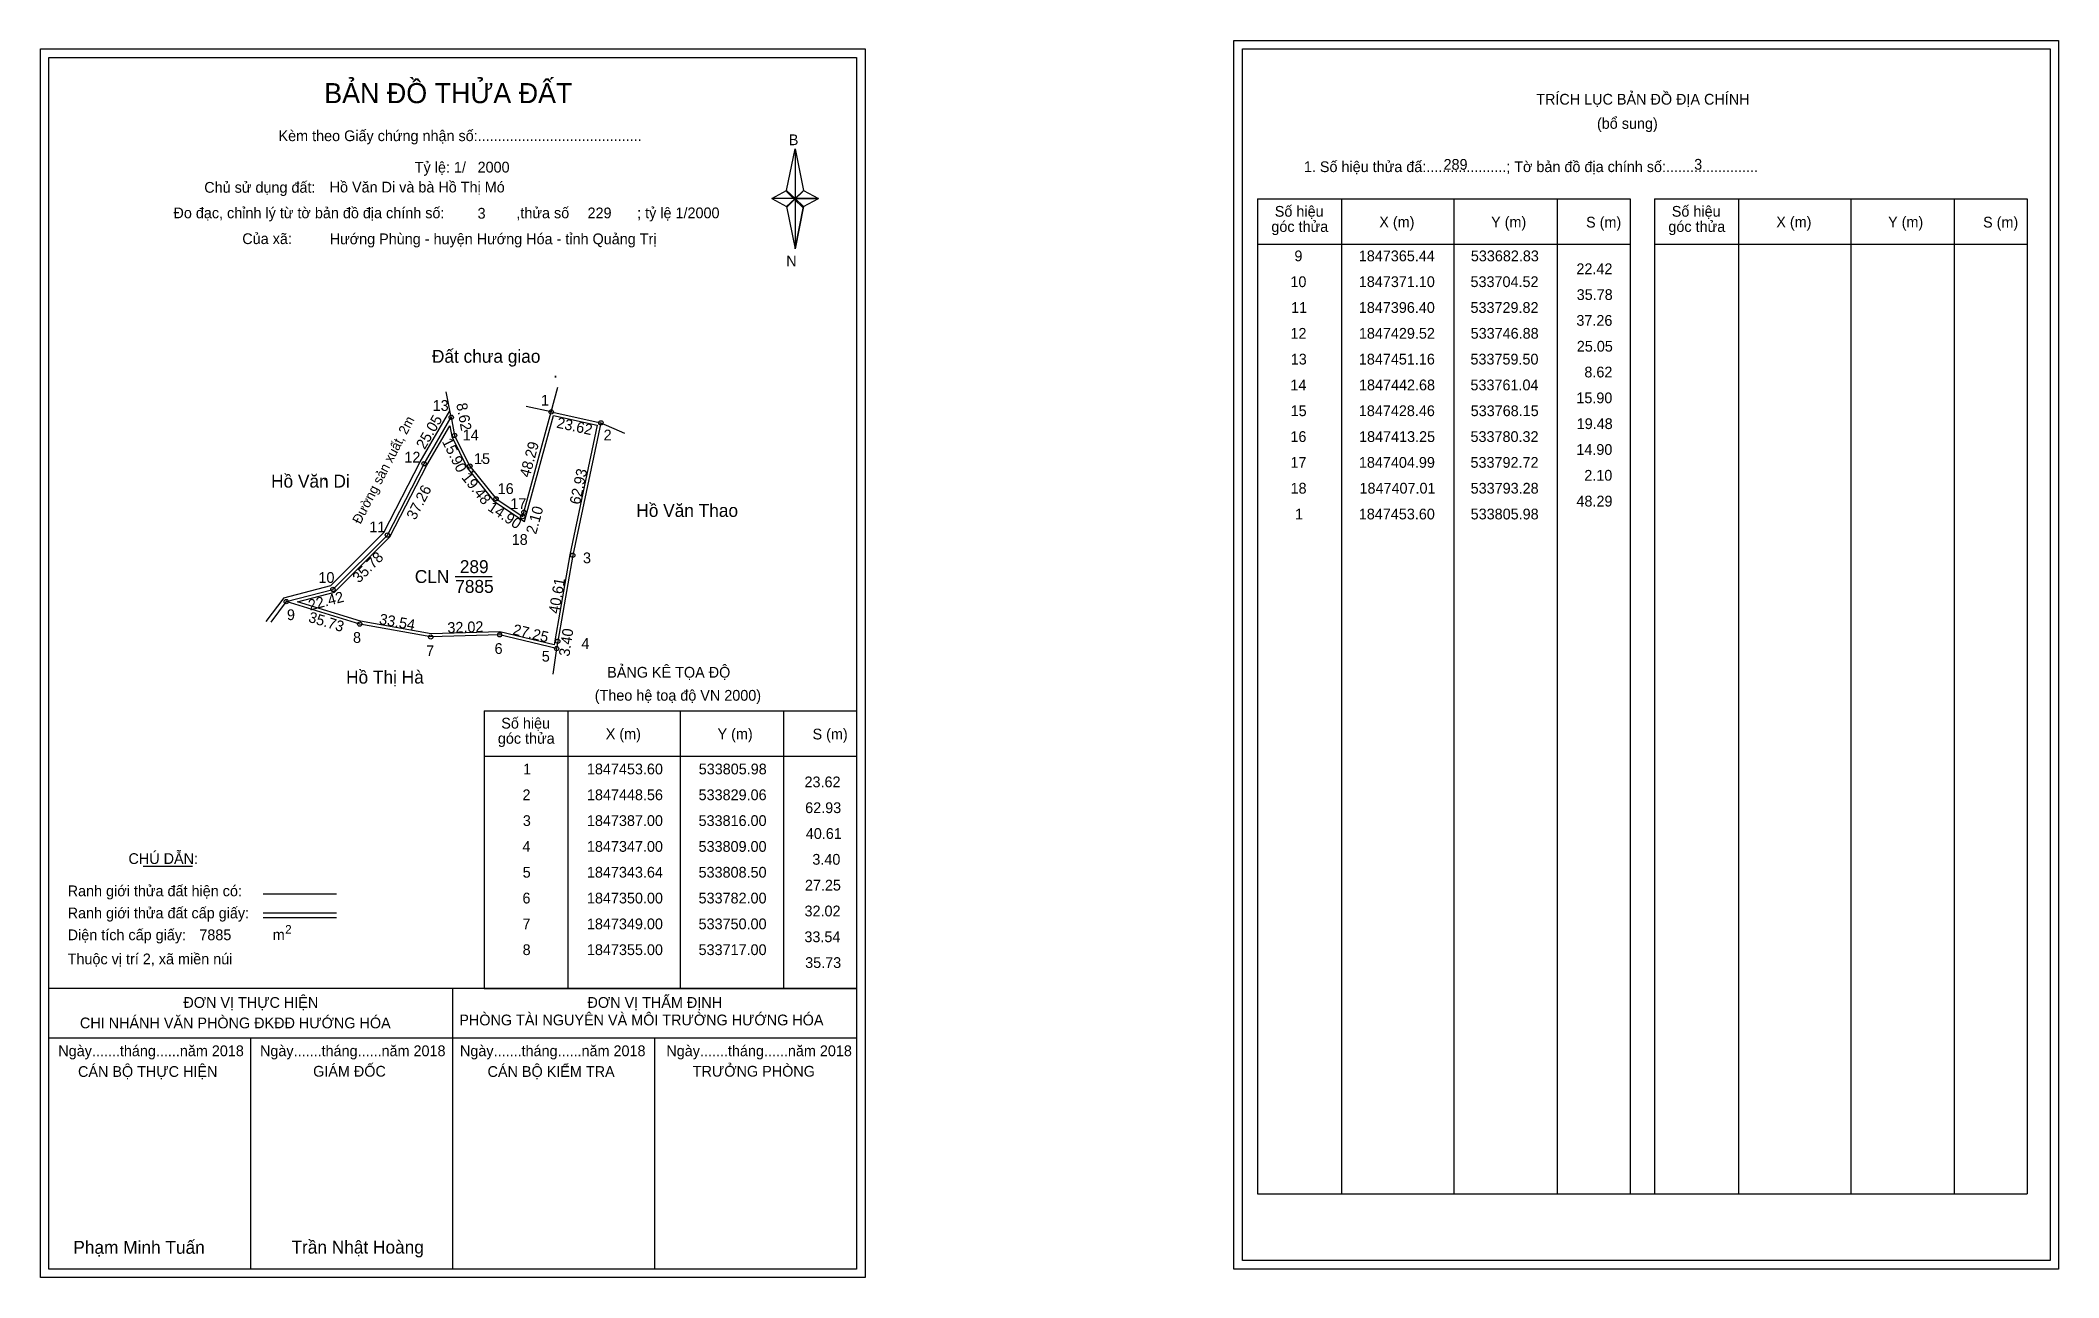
# Model space of a CAD drawing. Extents: x 533569 to 534507, y 1847051 to 1847626.
import ezdxf

# ---------------------------------------------------------------- set-up
doc = ezdxf.new("R2010")
doc.units = 0
for name, color, linetype in [('Level 1', 7, 'Continuous'), ('Level 10', 7, 'Continuous'), ('Level 11', 7, 'Continuous'), ('Level 13', 7, 'Continuous'), ('Level 2', 7, 'Continuous'), ('Level 27', 7, 'Continuous'), ('Level 3', 7, 'Continuous'), ('Level 36', 7, 'Continuous'), ('Level 49', 7, 'Continuous'), ('Level 53', 7, 'Continuous'), ('Level 55', 7, 'Continuous'), ('Level 6', 7, 'Continuous'), ('Level 60', 7, 'Continuous'), ('Level 63', 7, 'Continuous'), ('Level 9', 7, 'Continuous')]:
    doc.layers.add(name, color=color, linetype=linetype)

msp = doc.modelspace()

# ---------------------------------------------------------------- linework, layer by layer
at = {"layer": 'Level 1'}
for p, q in [((534127.18, 1847622.35), (534127.18, 1847622.35)), ((533572.54, 1847618.35), (533572.54, 1847618.35)), ((533915.38, 1847556.58), (533919.32, 1847575.86)), ((533919.32, 1847575.86), (533919.32, 1847552.81)), ((533919.32, 1847575.86), (533923.25, 1847556.58)), ((533908.49, 1847552.81), (533915.38, 1847556.58)), ((533915.38, 1847556.58), (533919.32, 1847552.81)), ((533923.25, 1847556.58), (533919.32, 1847552.81)), ((533919.02, 1847552.38), (533915.38, 1847556.14)), ((533919.32, 1847552.81), (533915.38, 1847549.13)), ((533919.02, 1847552.38), (533915.38, 1847548.69)), ((533915.38, 1847548.69), (533919.02, 1847552.38)), ((533915.38, 1847549.13), (533919.32, 1847529.41)), ((533922.96, 1847556.14), (533919.02, 1847552.38)), ((533919.02, 1847552.38), (533922.96, 1847556.14)), ((533922.96, 1847548.69), (533919.02, 1847552.38)), ((533919.32, 1847552.81), (533919.32, 1847529.41)), ((533919.32, 1847552.81), (533930.14, 1847552.81)), ((533919.32, 1847552.81), (533923.25, 1847549.13)), ((533923.25, 1847549.13), (533919.32, 1847529.41)), ((533923.25, 1847549.13), (533930.14, 1847552.81)), ((534134.25, 1847552.64), (534307.45, 1847552.64)), ((534173.43, 1847090.11), (534173.43, 1847552.64)), ((534225.57, 1847090.11), (534225.57, 1847552.64)), ((534273.52, 1847552.64), (534273.52, 1847090.11)), ((534307.45, 1847552.64), (534307.45, 1847090.11)), ((534318.76, 1847552.64), (534491.97, 1847552.64)), ((534357.94, 1847090.11), (534357.94, 1847552.64)), ((534410.09, 1847090.11), (534410.09, 1847552.64)), ((534458.03, 1847552.64), (534458.03, 1847090.11)), ((534491.97, 1847552.64), (534491.97, 1847090.11)), ((534134.25, 1847531.58), (534307.45, 1847531.58)), ((534318.76, 1847531.58), (534491.97, 1847531.58)), ((533774.73, 1847314.69), (533947.93, 1847314.69)), ((533813.91, 1847185.64), (533813.91, 1847314.69)), ((533866.05, 1847185.64), (533866.05, 1847314.69)), ((533913.99, 1847314.69), (533913.99, 1847185.64)), ((533774.73, 1847293.64), (533947.93, 1847293.64)), ((533616.37, 1847242.48), (533639.18, 1847242.48)), ((533672.1, 1847229.67), (533706.13, 1847229.67)), ((533672.1, 1847220.77), (533706.13, 1847220.77)), ((533672.1, 1847218.58), (533706.13, 1847218.58)), ((533786.19, 1847185.64), (533572.53, 1847185.64)), ((533947.93, 1847185.64), (533738.25, 1847185.64)), ((533760.23, 1847055.2), (533760.23, 1847185.64)), ((533774.73, 1847185.64), (533947.93, 1847185.64)), ((533947.93, 1847162.54), (533572.53, 1847162.54)), ((533666.38, 1847055.2), (533666.38, 1847162.54)), ((533854.08, 1847055.2), (533854.08, 1847162.54)), ((534134.25, 1847090.11), (534491.97, 1847090.11)), ((533947.93, 1847055.2), (533947.93, 1847055.2)), ((534502.58, 1847059.2), (534502.58, 1847059.2))]:
    msp.add_line(p, q, dxfattribs=at)
for points in [[(533915.38, 1847556.58), (533919.32, 1847575.86), (533919.32, 1847552.81)], [(533919.32, 1847552.81), (533923.25, 1847556.58), (533930.14, 1847552.81)], [(533908.49, 1847552.81), (533915.38, 1847549.13), (533919.32, 1847552.81)], [(533919.32, 1847552.81), (533919.32, 1847529.41), (533923.25, 1847549.13)]]:
    msp.add_lwpolyline(points, close=True, dxfattribs=at)
at = {"layer": 'Level 10'}
for p, q in [((533745.12, 1847430.48), (533758.91, 1847454.11)), ((533768.15, 1847428.46), (533761.04, 1847442.68)), ((533728.18, 1847397.6), (533745.12, 1847430.48)), ((533729.82, 1847396.4), (533746.88, 1847429.52)), ((533703.48, 1847372.9), (533728.18, 1847397.6)), ((533703.48, 1847372.9), (533728.18, 1847397.6)), ((533704.52, 1847371.1), (533729.82, 1847396.4)), ((533681.65, 1847367.21), (533703.48, 1847372.9)), ((533681.65, 1847367.21), (533673.38, 1847356.17)), ((533808.5, 1847343.64), (533782, 1847350))]:
    msp.add_line(p, q, dxfattribs=at)
for points in [[(533793.28, 1847407.01), (533805.98, 1847453.6), (533829.06, 1847448.56), (533816, 1847387), (533809, 1847347), (533808.5, 1847343.64), (533782, 1847350), (533750, 1847349), (533717, 1847355), (533682.83, 1847365.44), (533704.52, 1847371.1), (533729.82, 1847396.4), (533746.88, 1847429.52), (533759.5, 1847451.16), (533761.04, 1847442.68), (533768.15, 1847428.46), (533780.32, 1847413.25), (533792.72, 1847404.99)], [(533794.63, 1847406.64), (533806.98, 1847451.95), (533827.4, 1847447.49), (533814.63, 1847387.27), (533807.62, 1847347.22), (533807.34, 1847345.36), (533782.14, 1847351.41), (533750.1, 1847350.4), (533717.33, 1847356.36), (533687.97, 1847365.33), (533705.24, 1847369.84), (533730.96, 1847395.56), (533748.11, 1847428.85), (533758.8, 1847447.18), (533759.7, 1847442.23), (533766.96, 1847427.7), (533779.36, 1847412.21), (533793.55, 1847402.75)]]:
    msp.add_lwpolyline(points, close=True, dxfattribs=at)
at = {"layer": 'Level 11'}
for centre in [(533805.98, 1847453.6), (533759.5, 1847451.16), (533829.06, 1847448.56), (533761.04, 1847442.68), (533746.88, 1847429.52), (533768.15, 1847428.46), (533780.32, 1847413.25), (533793.28, 1847407.01), (533793.28, 1847407.01), (533729.82, 1847396.4), (533792.72, 1847404.99), (533816, 1847387), (533704.52, 1847371.1), (533682.83, 1847365.44), (533717, 1847355), (533782, 1847350), (533750, 1847349), (533808.5, 1847343.64), (533809, 1847347)]:
    msp.add_circle(centre, 1, dxfattribs=at)
at = {"layer": 'Level 27'}
for p, q in [((533759.5, 1847451.16), (533757.15, 1847462.93)), ((533805.98, 1847453.6), (533809.06, 1847465.2)), ((533805.98, 1847453.6), (533794.25, 1847456.15)), ((533829.06, 1847448.56), (533840.08, 1847443.82)), ((533682.83, 1847365.44), (533675.63, 1847355.84)), ((533808.5, 1847343.64), (533806.74, 1847331.77))]:
    msp.add_line(p, q, dxfattribs=at)
at = {"layer": 'Level 3'}
for p, q in [((534134.25, 1847552.64), (534134.25, 1847090.11)), ((534318.76, 1847552.64), (534318.76, 1847090.11)), ((533774.73, 1847314.69), (533774.73, 1847185.64))]:
    msp.add_line(p, q, dxfattribs=at)
at = {"layer": 'Level 63'}
for points in [[(533568.53, 1847622.35), (533951.93, 1847622.35), (533951.93, 1847051.2), (533568.53, 1847051.2)], [(534123.19, 1847626.35), (534506.59, 1847626.35), (534506.59, 1847055.2), (534123.19, 1847055.2)], [(534127.19, 1847622.35), (534502.59, 1847622.35), (534502.59, 1847059.2), (534127.19, 1847059.2)], [(533572.53, 1847618.35), (533947.93, 1847618.35), (533947.93, 1847055.2), (533572.53, 1847055.2)]]:
    msp.add_lwpolyline(points, close=True, dxfattribs=at)
at = {"layer": 'Level 9'}
msp.add_line((533761.36, 1847377.11), (533778.52, 1847377.11), dxfattribs=at)

# ---------------------------------------------------------------- texts
at = {"layer": 'Level 1'}
for s, height, p in [('BẢN ĐỒ THỬA ĐẤT', 9.3313, (533700.47, 1847597.16)), ('TRÍCH LỤC BẢN ĐỒ ĐỊA CHÍNH', 5, (534263.77, 1847596.47)), ('Kèm theo Giấy chứng nhận số:.........................................', 5, (533679.23, 1847579.5)), ('(bổ sung)', 5, (534292.02, 1847585.23)), ('B', 5, (533916.4, 1847577.62)), ('1. Số hiệu thửa đấ:....................; Tờ bản đồ địa chính số:.......................', 5, (534155.8, 1847565.11)), ('Chủ sử dụng đất:', 5, (533644.71, 1847555.51)), ('Đo đạc, chỉnh lý từ tờ bản đồ địa chính số:                  ,thửa số                 ; tỷ lệ 1/2000', 5, (533630.4, 1847543.65)), ('Số hiệu', 5, (534142.28, 1847544.37)), ('Số hiệu', 5, (534326.8, 1847544.37)), ('góc thửa', 5, (534140.69, 1847537.31)), ('X (m)', 5, (534190.84, 1847539.42)), ('Y (m)', 5, (534242.8, 1847539.42)), ('S (m)', 5, (534286.95, 1847539.32)), ('góc thửa', 5, (534325.21, 1847537.31)), ('X (m)', 5, (534375.36, 1847539.42)), ('Y (m)', 5, (534427.31, 1847539.42)), ('S (m)', 5, (534471.47, 1847539.32)), ('Của xã:', 5, (533662.39, 1847531.65)), ('N', 5, (533915.2, 1847521.28)), ('BẢNG KÊ TỌA ĐỘ', 5, (533831.99, 1847330.1)), ('(Theo hệ toạ độ VN 2000)', 5, (533826.19, 1847319.38)), ('góc thửa', 5, (533781.17, 1847299.37)), ('Số hiệu', 5, (533782.76, 1847306.43)), ('X (m)', 5, (533831.32, 1847301.48)), ('Y (m)', 5, (533883.27, 1847301.48)), ('S (m)', 5, (533927.43, 1847301.38)), ('CHÚ DẪN:', 5, (533609.49, 1847243.49)), ('Ranh giới thửa đất hiện có:', 5, (533581.23, 1847228.49)), ('Ranh giới thửa đất cấp giấy:', 5, (533581.23, 1847218.21)), ('Diện tích cấp giấy:', 5, (533581.23, 1847208.05)), ('m', 5, (533676.54, 1847208.09)), ('2', 4, (533682.34, 1847211.11)), ('Thuộc vị trí 2, xã miền núi', 5, (533581.23, 1847196.85)), ('ĐƠN VỊ THỰC HIỆN', 5, (533635, 1847176.61)), ('ĐƠN VỊ THẨM ĐỊNH', 5, (533822.81, 1847176.61)), ('CHI NHÁNH VĂN PHÒNG ĐKĐĐ HƯỚNG HÓA', 5, (533586.92, 1847167.09)), ('PHÒNG TÀI NGUYÊN VÀ MÔI TRƯỜNG HƯỚNG HÓA', 5, (533763.26, 1847168.47)), ('Ngày.......tháng......năm 2018', 5, (533576.87, 1847154.14)), ('Ngày.......tháng......năm 2018', 5, (533670.61, 1847154.14)), ('Ngày.......tháng......năm 2018', 5, (533763.56, 1847154.14)), ('Ngày.......tháng......năm 2018', 5, (533859.48, 1847154.14)), ('CÁN BỘ THỰC HIỆN', 5, (533586.03, 1847144.51)), ('GIÁM ĐỐC', 5, (533695.3, 1847144.63)), ('CÁN BỘ KIỂM TRA', 5, (533776.38, 1847144.51)), ('TRƯỞNG PHÒNG', 5, (533871.76, 1847144.63)), ('Phạm Minh Tuấn', 6, (533583.85, 1847062.28)), ('Trần Nhật Hoàng', 6, (533685.24, 1847062.38))]:
    msp.add_text(s, height=height, dxfattribs=at).set_placement(p)
at = {"layer": 'Level 11'}
msp.add_text('Tỷ lệ: 1/', height=5, dxfattribs=at).set_placement((533742.55, 1847564.87))
at = {"layer": 'Level 13'}
for s, p in [('CLN', (533742.57, 1847374.11)), ('289', (533763.48, 1847378.71)), ('7885', (533761.36, 1847369.51))]:
    msp.add_text(s, height=6, dxfattribs=at).set_placement(p)
at = {"layer": 'Level 2'}
msp.add_text('Đường sản xuất, 2m', height=4.5, rotation=62.74217, dxfattribs=at).set_placement((533717.29, 1847401.14))
at = {"layer": 'Level 36'}
for s, p in [('.', (533806.84, 1847469.57)), ('.', (533768.23, 1847425.35)), ('.', (533772.68, 1847430.46)), ('Hồ Văn Di', (533675.77, 1847418.45)), ('.', (533699.86, 1847421.87))]:
    msp.add_text(s, height=6, dxfattribs=at).set_placement(p)
at = {"layer": 'Level 49'}
for s, rotation, p in [('8.62', 280.29295, (533761.82, 1847457.37)), ('25.05', 59.75015, (533747.16, 1847435.85)), ('23.62', 347.68164, (533808.14, 1847446.37)), ('15.90', 296.56505, (533755.03, 1847439.93)), ('48.29', 74.75217, (533795.94, 1847422.86)), ('62.93', 78.02225, (533819.3, 1847410.28)), ('37.26', 62.74716, (533742.83, 1847403.05)), ('19.48', 308.6644, (533764.02, 1847423.06)), ('14.90', 326.33126, (533776.05, 1847408.16)), ('2.10', 74.50515, (533798.92, 1847396.47)), ('35.78', 45, (533716.59, 1847373.78)), ('22.42', 14.62518, (533693.8, 1847361.26)), ('40.61', 80.07375, (533809.57, 1847359.54)), ('35.73', 343.01045, (533692.73, 1847356.13)), ('33.54', 349.69515, (533725.74, 1847355.04)), ('32.02', 1.78991, (533757.8, 1847350.84)), ('27.25', 346.50427, (533787.78, 1847350.26)), ('3.40', 81.53595, (533814.39, 1847339.71))]:
    msp.add_text(s, height=5, rotation=rotation, dxfattribs=at).set_placement(p)
at = {"layer": 'Level 53'}
for s, p in [('9', (534151.4, 1847523.66)), ('1847365.44', (534181.33, 1847523.66)), ('533682.83', (534233.4, 1847523.66)), ('22.42', (534282.47, 1847517.66)), ('10', (534149.53, 1847511.66)), ('1847371.10', (534181.33, 1847511.66)), ('533704.52', (534233.24, 1847511.66)), ('35.78', (534282.59, 1847505.66)), ('11', (534149.85, 1847499.66)), ('1847396.40', (534181.33, 1847499.66)), ('533729.82', (534233.24, 1847499.66)), ('12', (534149.55, 1847487.66)), ('1847429.52', (534181.36, 1847487.66)), ('533746.88', (534233.3, 1847487.66)), ('37.26', (534282.45, 1847493.66)), ('25.05', (534282.65, 1847481.66)), ('13', (534149.7, 1847475.66)), ('1847451.16', (534181.34, 1847475.66)), ('533759.50', (534233.22, 1847475.66)), ('8.62', (534286.17, 1847469.66)), ('14', (534149.52, 1847463.66)), ('1847442.68', (534181.41, 1847463.66)), ('533761.04', (534233.22, 1847463.66)), ('15', (534149.64, 1847451.66)), ('1847428.46', (534181.34, 1847451.66)), ('533768.15', (534233.33, 1847451.66)), ('15.90', (534282.43, 1847457.66)), ('16', (534149.54, 1847439.66)), ('1847413.25', (534181.45, 1847439.66)), ('533780.32', (534233.24, 1847439.66)), ('19.48', (534282.59, 1847445.66)), ('14.90', (534282.43, 1847433.66)), ('17', (534149.56, 1847427.66)), ('1847404.99', (534181.36, 1847427.66)), ('533792.72', (534233.24, 1847427.66)), ('2.10', (534286.12, 1847421.66)), ('18', (534149.6, 1847415.66)), ('1847407.01', (534181.65, 1847415.66)), ('533793.28', (534233.3, 1847415.66)), ('1', (534151.69, 1847403.66)), ('1847453.60', (534181.33, 1847403.66)), ('533805.98', (534233.3, 1847403.66)), ('48.29', (534282.48, 1847409.66)), ('1', (533792.92, 1847285.14)), ('1847453.60', (533822.56, 1847285.14)), ('533805.98', (533874.53, 1847285.14)), ('2', (533792.62, 1847273.14)), ('1847448.56', (533822.57, 1847273.14)), ('533829.06', (533874.46, 1847273.14)), ('23.62', (533923.7, 1847279.14)), ('3', (533792.78, 1847261.14)), ('1847387.00', (533822.56, 1847261.14)), ('533816.00', (533874.45, 1847261.14)), ('62.93', (533924.01, 1847267.14)), ('40.61', (533924.3, 1847255.14)), ('4', (533792.6, 1847249.14)), ('1847347.00', (533822.56, 1847249.14)), ('533809.00', (533874.45, 1847249.14)), ('3.40', (533927.35, 1847243.14)), ('5', (533792.71, 1847237.14)), ('1847343.64', (533822.56, 1847237.14)), ('533808.50', (533874.45, 1847237.14)), ('6', (533792.61, 1847225.14)), ('1847350.00', (533822.56, 1847225.14)), ('533782.00', (533874.45, 1847225.14)), ('27.25', (533923.88, 1847231.14)), ('32.02', (533923.7, 1847219.14)), ('7', (533792.63, 1847213.14)), ('1847349.00', (533822.56, 1847213.14)), ('533750.00', (533874.45, 1847213.14)), ('33.54', (533923.65, 1847207.14)), ('8', (533792.68, 1847201.14)), ('1847355.00', (533822.56, 1847201.14)), ('533717.00', (533874.45, 1847201.14)), ('35.73', (533924.01, 1847195.14))]:
    msp.add_text(s, height=5, dxfattribs=at).set_placement(p)
at = {"layer": 'Level 55'}
for s, height, p in [('1', 0.8, (533805.76, 1847453.6)), ('0', 0.22, (533805.9, 1847453.38)), ('0', 0.22, (533805.9, 1847453.38)), ('0', 0.22, (533805.9, 1847453.38)), ('0', 0.22, (533805.9, 1847453.38)), ('13', 0.8, (533758.96, 1847451.16)), ('0', 0.22, (533759.42, 1847450.94)), ('0', 0.22, (533759.42, 1847450.94)), ('2', 0.8, (533828.79, 1847448.56)), ('290', 0.22, (533828.82, 1847448.34)), ('0', 0.22, (533828.98, 1847448.34)), ('0', 0.22, (533828.98, 1847448.34)), ('14', 0.8, (533760.47, 1847442.68)), ('0', 0.22, (533760.96, 1847442.46)), ('12', 0.8, (533746.31, 1847429.52)), ('0', 0.22, (533746.8, 1847429.3)), ('15', 0.8, (533767.6, 1847428.46)), ('0', 0.22, (533768.07, 1847428.24)), ('16', 0.8, (533779.75, 1847413.25)), ('0', 0.22, (533780.24, 1847413.03)), ('18', 0.8, (533792.72, 1847407.01)), ('0', 0.22, (533793.2, 1847406.79)), ('0', 0.22, (533793.2, 1847406.79)), ('0', 0.22, (533793.2, 1847406.79)), ('11', 0.8, (533729.3, 1847396.4)), ('17', 0.8, (533792.16, 1847404.99)), ('0', 0.22, (533792.64, 1847404.77)), ('0', 0.22, (533729.74, 1847396.18)), ('3', 0.8, (533815.75, 1847387)), ('290', 0.22, (533815.76, 1847386.78)), ('10', 0.8, (533703.95, 1847371.1)), ('0', 0.22, (533704.44, 1847370.88)), ('9', 0.8, (533682.56, 1847365.44)), ('291', 0.22, (533682.61, 1847365.22)), ('0', 0.22, (533682.75, 1847365.22)), ('8', 0.8, (533716.74, 1847355)), ('291', 0.22, (533716.78, 1847354.78)), ('6', 0.8, (533781.73, 1847350)), ('7', 0.8, (533749.73, 1847349)), ('291', 0.22, (533749.78, 1847348.78)), ('291', 0.22, (533781.78, 1847349.78)), ('290', 0.22, (533808.26, 1847343.42)), ('5', 0.8, (533808.24, 1847343.64)), ('291', 0.22, (533808.28, 1847343.42)), ('4', 0.8, (533808.72, 1847347)), ('290', 0.22, (533808.76, 1847346.78))]:
    msp.add_text(s, height=height, dxfattribs=at).set_placement(p)
at = {"layer": 'Level 6'}
for s, p in [('2000', (533771.74, 1847564.91)), ('289', (534220.7, 1847566.19)), ('3', (534337.19, 1847566.23)), ('Hồ Văn Di và bà Hồ Thị Mó', (533702.98, 1847555.65)), ('3', (533771.74, 1847543.47)), ('229', (533822.85, 1847543.63)), ('Hướng Phùng - huyện Hướng Hóa - tỉnh Quảng Trị', (533703.01, 1847531.57)), ('7885', (533642.42, 1847208.06))]:
    msp.add_text(s, height=5, dxfattribs=at).set_placement(p)
at = {"layer": 'Level 60'}
for s, p in [('Đất chưa giao', (533750.53, 1847476.48)), ('Hồ Văn Thao', (533845.52, 1847404.82)), ('Hồ Thị Hà', (533710.63, 1847327.35))]:
    msp.add_text(s, height=6, dxfattribs=at).set_placement(p)
at = {"layer": 'Level 9'}
for s, p in [('13', (533750.86, 1847454.1)), ('1', (533801.25, 1847456.56)), ('14', (533764.83, 1847440.39)), ('2', (533830.31, 1847440.38)), ('12', (533737.73, 1847430.1)), ('15', (533770.09, 1847429.41)), ('16', (533781.09, 1847415.47)), ('17', (533786.96, 1847408.49)), ('11', (533721.41, 1847397.67)), ('18', (533787.62, 1847391.82)), ('3', (533820.74, 1847383.28)), ('10', (533697.78, 1847374.15)), ('9', (533683.13, 1847356.86)), ('8', (533713.85, 1847346.28)), ('7', (533747.84, 1847340.12)), ('6', (533779.64, 1847341.13)), ('5', (533801.59, 1847337.56)), ('4', (533819.97, 1847343.48))]:
    msp.add_text(s, height=5, dxfattribs=at).set_placement(p)

doc.saveas('drawing.dxf')
